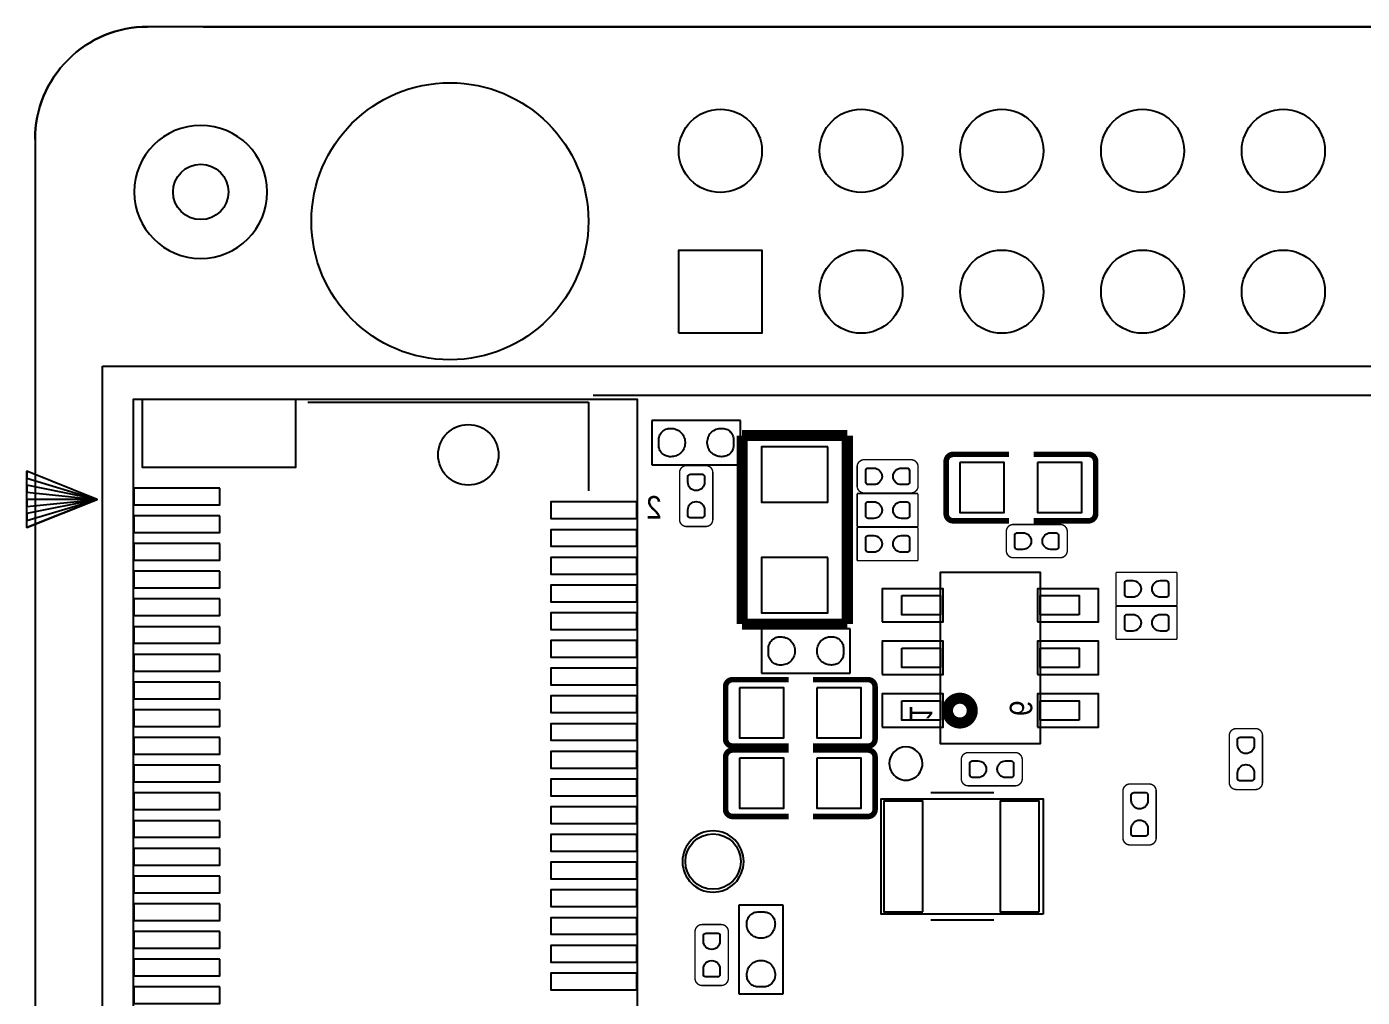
# Model space of a CAD drawing. Extents: x -10 to 106, y -8 to 52.
# Drawn here: x 3.21 to 27.31, y 34.29 to 51.8 of the extents above; entities that cross this region are included whole.
import ezdxf
from ezdxf.enums import TextEntityAlignment as Align

# ---------------------------------------------------------------- set-up
doc = ezdxf.new("R2010")
doc.units = 0
for name, color, linetype in [('BG_OUTLINE', 1, 'CONTINUOUS'), ('PG_ASSEMBLY_BOTTOM', 12, 'CONTINUOUS'), ('PG_SILKSCREEN_BOTTOM', 7, 'CONTINUOUS'), ('PIN_BOTTOM', 240, 'CONTINUOUS')]:
    doc.layers.add(name, color=color, linetype=linetype)

msp = doc.modelspace()

# ---------------------------------------------------------------- linework, layer by layer
at = {"layer": 'BG_OUTLINE'}
for points in [[(55.892979, 51.799693), (5.391302, 51.799693, 0.414215), (3.359302, 49.767693), (3.359302, 10.492003)], [(3.359302, 49.767693, -0.414215), (5.391302, 51.799693)], [(3.359302, 49.767693, -0.414215), (5.391302, 51.799693)]]:
    msp.add_lwpolyline(points, format="xyb", dxfattribs=at)
msp.add_lwpolyline([(55.892979, 51.799693), (5.391302, 51.799693, 0.414215), (3.359302, 49.767693), (3.359302, 10.492003, 0.414203), (4.121302, 9.730003), (4.627194, 9.730003), (4.627194, 3.823513), (4.121302, 3.823513, 0.414217), (3.359302, 3.061513), (3.359302, -2.168296, 0.414215), (5.391302, -4.200296), (90.324483, -4.200296, 0.414215), (92.356483, -2.168296), (92.356483, 49.767693, 0.414215), (90.324483, 51.799693)], format="xyb", close=True, dxfattribs=at)
msp.add_lwpolyline([(6.3913, 51.799693), (45.171385, 51.799693)], dxfattribs=at)
at = {"layer": 'PG_ASSEMBLY_BOTTOM'}
msp.add_lwpolyline([(7.549998, 48.8188, 1), (5.150002, 48.8188, 1)], format="xyb", close=True, dxfattribs=at)
for points in [[(5.930468, 23.075595), (14.229182, 23.075595), (14.229182, 45.075602), (5.129378, 45.075602), (5.129378, 23.075595), (5.930468, 23.075595)], [(16.0909, 44.697599), (14.4907, 44.697599)], [(14.4907, 44.697599), (14.4907, 43.897601)], [(16.0909, 43.897601), (16.0909, 44.697599)], [(14.4907, 43.897601), (16.0909, 43.897601)], [(16.4719, 40.938399), (16.4719, 40.138401)], [(18.0721, 40.938399), (16.4719, 40.938399)], [(18.0721, 40.138401), (18.0721, 40.938399)], [(16.4719, 40.138401), (18.0721, 40.138401)], [(16.859098, 35.953776), (16.059099, 35.953776)], [(16.059099, 35.953776), (16.059099, 34.353576)], [(16.859098, 34.353576), (16.859098, 35.953776)], [(16.059099, 34.353576), (16.859098, 34.353576)]]:
    msp.add_lwpolyline(points, dxfattribs=at)
for points in [[(13.428574, 45.150507), (89.57879, 45.150507), (89.57879, 36.825707), (89.578586, 36.825707, 1.000018), (89.578586, 31.32549), (89.57879, 31.32549), (89.57879, 23.000691), (13.428574, 23.000691)], [(16.147872, 36.73856, 1), (15.043328, 36.73856, 1), (16.147872, 36.73856)]]:
    msp.add_lwpolyline(points, format="xyb", dxfattribs=at)
for points, const_width in [([(16.11884, 44.422822), (18.01876, 44.422822)], 0.199898), ([(16.11884, 41.022778), (16.11884, 44.422822)], 0.199898), ([(18.01876, 44.422822), (18.01876, 41.022778)], 0.199898), ([(19.928891, 44.084189), (20.938287, 44.084189)], 0.1), ([(22.372269, 44.084189), (21.379688, 44.084189)], 0.1), ([(15.463901, 43.882539), (15.117699, 43.882539)], 0.0254), ([(18.195138, 43.861101), (18.195138, 43.514899)], 0.0254), ([(19.168237, 43.988101), (18.322138, 43.988101)], 0.0254), ([(19.295237, 43.514899), (19.295237, 43.861101)], 0.0254), ([(19.801891, 43.957189), (19.801891, 43.012411)], 0.1), ([(22.499269, 43.012411), (22.499269, 43.957189)], 0.1), ([(14.990699, 43.755539), (14.990699, 42.909439)], 0.0254), ([(15.590901, 42.909439), (15.590901, 43.755539)], 0.0254), ([(19.29511, 43.378399), (18.19529, 43.378399)], 0.0254), ([(18.19529, 43.378399), (18.19529, 42.778401)], 0.0254), ([(18.322138, 43.387899), (19.168237, 43.387899)], 0.0254), ([(19.29511, 42.778401), (19.29511, 43.378399)], 0.0254), ([(19.928891, 42.885411), (20.938287, 42.885411)], 0.1), ([(22.372269, 42.885411), (21.379688, 42.885411)], 0.1), ([(15.117699, 42.782439), (15.463901, 42.782439)], 0.0254), ([(18.19529, 42.778401), (19.29511, 42.778401)], 0.0254), ([(19.29511, 42.768799), (18.19529, 42.768799)], 0.0254), ([(18.19529, 42.768799), (18.19529, 42.168801)], 0.0254), ([(19.29511, 42.168801), (19.29511, 42.768799)], 0.0254), ([(20.887563, 42.692701), (20.887563, 42.346499)], 0.0254), ([(21.860662, 42.819701), (21.014563, 42.819701)], 0.0254), ([(21.987662, 42.346499), (21.987662, 42.692701)], 0.0254), ([(18.19529, 42.168801), (19.29511, 42.168801)], 0.0254), ([(21.014563, 42.219499), (21.860662, 42.219499)], 0.0254), ([(23.968735, 41.955999), (22.868915, 41.955999)], 0.0254), ([(22.868915, 41.955999), (22.868915, 41.356001)], 0.0254), ([(23.968735, 41.356001), (23.968735, 41.955999)], 0.0254), ([(23.96871, 41.346399), (22.86889, 41.346399)], 0.0254), ([(22.86889, 41.346399), (22.86889, 40.746401)], 0.0254), ([(22.868915, 41.356001), (23.968735, 41.356001)], 0.0254), ([(23.96871, 40.746401), (23.96871, 41.346399)], 0.0254), ([(18.01876, 41.022778), (16.11884, 41.022778)], 0.199898), ([(22.86889, 40.746401), (23.96871, 40.746401)], 0.0254), ([(15.948711, 40.020189), (16.958107, 40.020189)], 0.1), ([(18.392089, 40.020189), (17.399508, 40.020189)], 0.1), ([(15.821711, 39.893189), (15.821711, 38.948411)], 0.1), ([(18.519089, 38.948411), (18.519089, 39.893189)], 0.1), ([(25.3841, 39.13759), (25.037898, 39.13759)], 0.0254), ([(15.948711, 38.821411), (16.958107, 38.821411)], 0.1), ([(18.392089, 38.821411), (17.399508, 38.821411)], 0.1), ([(24.910898, 39.01059), (24.910898, 38.164491)], 0.0254), ([(25.5111, 38.164491), (25.5111, 39.01059)], 0.0254), ([(15.821711, 38.623189), (15.821711, 37.678411)], 0.1), ([(15.948711, 38.750189), (16.958107, 38.750189)], 0.1), ([(18.392089, 38.750189), (17.399508, 38.750189)], 0.1), ([(18.519089, 37.678411), (18.519089, 38.623189)], 0.1), ([(20.074738, 38.577901), (20.074738, 38.231699)], 0.0254), ([(21.047837, 38.704901), (20.201738, 38.704901)], 0.0254), ([(21.174837, 38.231699), (21.174837, 38.577901)], 0.0254), ([(20.201738, 38.104699), (21.047837, 38.104699)], 0.0254), ([(23.465104, 38.137592), (23.118902, 38.137592)], 0.0254), ([(22.991902, 38.010592), (22.991902, 37.164493)], 0.0254), ([(23.592104, 37.164493), (23.592104, 38.010592)], 0.0254), ([(25.037898, 38.037491), (25.3841, 38.037491)], 0.0254), ([(15.948711, 37.551411), (16.958107, 37.551411)], 0.1), ([(18.392089, 37.551411), (17.399508, 37.551411)], 0.1), ([(23.118902, 37.037493), (23.465104, 37.037493)], 0.0254), ([(15.270099, 35.475037), (15.270099, 34.628938)], 0.0254), ([(15.743301, 35.602037), (15.397099, 35.602037)], 0.0254), ([(15.870301, 34.628938), (15.870301, 35.475037)], 0.0254), ([(15.397099, 34.501938), (15.743301, 34.501938)], 0.0254)]:
    msp.add_lwpolyline(points, dxfattribs=dict(at, const_width=const_width))
for points, const_width in [([(19.928891, 44.084189, 0.414448), (19.801891, 43.957189)], 0.1), ([(22.499269, 43.957189, 0.414448), (22.372269, 44.084189)], 0.1), ([(15.117699, 43.882539, 0.414214), (14.990699, 43.755539)], 0.0254), ([(15.590901, 43.755539, 0.414135), (15.463901, 43.882539)], 0.0254), ([(18.322138, 43.988101, 0.414253), (18.195138, 43.861101)], 0.0254), ([(19.295237, 43.861101, 0.414214), (19.168237, 43.988101)], 0.0254), ([(18.195138, 43.514899, 0.414175), (18.322138, 43.387899)], 0.0254), ([(19.168237, 43.387899, 0.414135), (19.295237, 43.514899)], 0.0254), ([(14.990699, 42.909439, 0.414253), (15.117699, 42.782439)], 0.0254), ([(15.463901, 42.782439, 0.414175), (15.590901, 42.909439)], 0.0254), ([(19.801891, 43.012411, 0.414448), (19.928891, 42.885411)], 0.1), ([(22.372269, 42.885411, 0.414448), (22.499269, 43.012411)], 0.1), ([(21.014563, 42.819701, 0.414253), (20.887563, 42.692701)], 0.0254), ([(21.987662, 42.692701, 0.414214), (21.860662, 42.819701)], 0.0254), ([(20.887563, 42.346499, 0.414175), (21.014563, 42.219499)], 0.0254), ([(21.860662, 42.219499, 0.414135), (21.987662, 42.346499)], 0.0254), ([(15.948711, 40.020189, 0.414448), (15.821711, 39.893189)], 0.1), ([(18.519089, 39.893189, 0.414448), (18.392089, 40.020189)], 0.1), ([(20.27301, 39.461389, 0.999992), (19.825792, 39.461415, 1.000008), (20.27301, 39.461389)], 0.2), ([(25.037898, 39.13759, 0.414214), (24.910898, 39.01059)], 0.0254), ([(25.5111, 39.01059, 0.414135), (25.3841, 39.13759)], 0.0254), ([(15.821711, 38.948411, 0.414448), (15.948711, 38.821411)], 0.1), ([(18.392089, 38.821411, 0.414448), (18.519089, 38.948411)], 0.1), ([(15.948711, 38.750189, 0.414448), (15.821711, 38.623189)], 0.1), ([(18.519089, 38.623189, 0.414448), (18.392089, 38.750189)], 0.1), ([(20.201738, 38.704901, 0.414253), (20.074738, 38.577901)], 0.0254), ([(21.174837, 38.577901, 0.414214), (21.047837, 38.704901)], 0.0254), ([(20.074738, 38.231699, 0.414175), (20.201738, 38.104699)], 0.0254), ([(21.047837, 38.104699, 0.414135), (21.174837, 38.231699)], 0.0254), ([(23.118902, 38.137592, 0.414214), (22.991902, 38.010592)], 0.0254), ([(23.592104, 38.010592, 0.414135), (23.465104, 38.137592)], 0.0254), ([(24.910898, 38.164491, 0.414253), (25.037898, 38.037491)], 0.0254), ([(25.3841, 38.037491, 0.414175), (25.5111, 38.164491)], 0.0254), ([(15.821711, 37.678411, 0.414448), (15.948711, 37.551411)], 0.1), ([(18.392089, 37.551411, 0.414448), (18.519089, 37.678411)], 0.1), ([(22.991902, 37.164493, 0.414253), (23.118902, 37.037493)], 0.0254), ([(23.465104, 37.037493, 0.414175), (23.592104, 37.164493)], 0.0254), ([(15.397099, 35.602037, 0.414175), (15.270099, 35.475037)], 0.0254), ([(15.870301, 35.475037, 0.414253), (15.743301, 35.602037)], 0.0254), ([(15.270099, 34.628938, 0.414135), (15.397099, 34.501938)], 0.0254), ([(15.743301, 34.501938, 0.414214), (15.870301, 34.628938)], 0.0254)]:
    msp.add_lwpolyline(points, format="xyb", dxfattribs=dict(at, const_width=const_width))
for points in [[(19.699402, 41.96141), (21.499398, 41.96141), (21.499398, 38.86139), (19.699402, 38.86139)], [(18.999403, 41.536391), (19.699402, 41.536391), (19.699402, 41.186405), (18.999403, 41.186405)], [(22.199397, 41.186405), (21.499398, 41.186405), (21.499398, 41.536391), (22.199397, 41.536391)], [(18.999403, 40.586406), (19.699402, 40.586406), (19.699402, 40.236394), (18.999403, 40.236394)], [(22.199397, 40.236394), (21.499398, 40.236394), (21.499398, 40.586406), (22.199397, 40.586406)], [(18.999403, 39.636395), (19.699402, 39.636395), (19.699402, 39.286409), (18.999403, 39.286409)], [(22.199397, 39.286409), (21.499398, 39.286409), (21.499398, 39.636395), (22.199397, 39.636395)], [(21.5519, 35.7886), (18.6309, 35.7886), (18.6309, 37.8714), (21.5519, 37.8714)]]:
    msp.add_lwpolyline(points, close=True, dxfattribs=at)
at = {"layer": 'PG_SILKSCREEN_BOTTOM'}
for points in [[(4.57929, 45.675601), (39.428674, 45.675601)], [(39.428674, 22.475596), (4.57929, 22.475596), (4.57929, 45.675601)], [(8.279282, 45.025589), (13.348691, 45.025589)], [(13.348691, 45.025589), (13.348691, 43.425593)], [(3.208884, 42.764888), (4.478884, 43.272888), (3.208884, 43.780888), (3.208884, 43.653888), (4.478884, 43.272888), (3.208884, 43.526888), (3.208884, 43.399888), (4.478884, 43.272888), (3.208884, 43.272888), (3.208884, 43.145888), (4.478884, 43.272888), (3.208884, 43.018888), (3.208884, 42.891888), (4.478884, 43.272888), (3.208884, 42.764888), (3.208884, 43.780888)], [(19.699402, 41.811397), (19.699402, 41.96141), (21.499398, 41.96141), (21.499398, 41.811397)], [(21.499398, 39.011403), (21.499398, 38.86139), (19.699402, 38.86139), (19.699402, 39.011403)], [(20.663205, 37.98001), (19.522389, 37.98001)], [(20.663205, 35.67999), (19.522389, 35.67999)]]:
    msp.add_lwpolyline(points, dxfattribs=at)
msp.add_lwpolyline([(19.375399, 38.5064, 0.999994), (18.775426, 38.506425, 1.000006), (19.375399, 38.5064)], format="xyb", dxfattribs=at)
at = {"layer": 'PIN_BOTTOM'}
for points in [[(14.976475, 46.269707), (14.976475, 47.769704), (16.476472, 47.769704), (16.476472, 46.269707)], [(8.063078, 45.075602), (5.294478, 45.075602), (5.294478, 43.856402), (8.063078, 43.856402)], [(14.808251, 44.551295), (14.832355, 44.552591), (14.856257, 44.551295), (14.880057, 44.548298), (14.903755, 44.542989), (14.926539, 44.535293), (14.948662, 44.525895), (14.969744, 44.514491), (14.989861, 44.501308), (15.008657, 44.486093), (15.026157, 44.469609), (15.041855, 44.451295), (15.05585, 44.431712), (15.067255, 44.408903), (15.076449, 44.385001), (15.083257, 44.360313), (15.088159, 44.335192), (15.090343, 44.309792), (15.090343, 44.284392), (15.088159, 44.258992), (15.083257, 44.233795), (15.076449, 44.209208), (15.067255, 44.185307), (15.05585, 44.162497), (15.042363, 44.142711), (15.027148, 44.124093), (15.010155, 44.1071), (14.991359, 44.091911), (14.971547, 44.078398), (14.950161, 44.066993), (14.928063, 44.057595), (14.905253, 44.050509), (14.881657, 44.045607), (14.857755, 44.043092), (14.833651, 44.042813), (14.811756, 44.042609), (14.790141, 44.044895), (14.768855, 44.049188), (14.748256, 44.055792), (14.728139, 44.064707), (14.709343, 44.075401), (14.691843, 44.088101), (14.675637, 44.102503), (14.660855, 44.118809), (14.648155, 44.13631), (14.637258, 44.155106), (14.628343, 44.174893), (14.621561, 44.195695), (14.617141, 44.217107), (14.614957, 44.238697), (14.614957, 44.355309), (14.616938, 44.376594), (14.621561, 44.397701), (14.628139, 44.418199), (14.63675, 44.437808), (14.647443, 44.456604), (14.659839, 44.474105), (14.674063, 44.490107), (14.690039, 44.50461), (14.707362, 44.51731), (14.725955, 44.528207), (14.745462, 44.537401), (14.765757, 44.544209), (14.786839, 44.548806)], [(15.773349, 44.043905), (15.749245, 44.042609), (15.725343, 44.043905), (15.701543, 44.046902), (15.677845, 44.052211), (15.655061, 44.059907), (15.632938, 44.069305), (15.611856, 44.080709), (15.591739, 44.093892), (15.572943, 44.109107), (15.555443, 44.125591), (15.539745, 44.143905), (15.52575, 44.163488), (15.514345, 44.186297), (15.505151, 44.210199), (15.498343, 44.234887), (15.493441, 44.260008), (15.491257, 44.285408), (15.491257, 44.310808), (15.493441, 44.336208), (15.498343, 44.361405), (15.505151, 44.385992), (15.514345, 44.409893), (15.52575, 44.432703), (15.539237, 44.452489), (15.554452, 44.471107), (15.571445, 44.4881), (15.590241, 44.503289), (15.610053, 44.516802), (15.631439, 44.528207), (15.653537, 44.537605), (15.676347, 44.544691), (15.699943, 44.549593), (15.723845, 44.552108), (15.747949, 44.552387), (15.769844, 44.552591), (15.791459, 44.550305), (15.812745, 44.546012), (15.833344, 44.539408), (15.853461, 44.530493), (15.872257, 44.519799), (15.889757, 44.507099), (15.905963, 44.492697), (15.920745, 44.476391), (15.933445, 44.45889), (15.944342, 44.440094), (15.953257, 44.420307), (15.960039, 44.399505), (15.964459, 44.378093), (15.966643, 44.356503), (15.966643, 44.239891), (15.964662, 44.218606), (15.960039, 44.197499), (15.953461, 44.177001), (15.94485, 44.157392), (15.934157, 44.138596), (15.921761, 44.121095), (15.907537, 44.105093), (15.891561, 44.09059), (15.874238, 44.07789), (15.855645, 44.066993), (15.836138, 44.057799), (15.815843, 44.050991), (15.794761, 44.046394)], [(17.668748, 44.222797), (16.468852, 44.222797), (16.468852, 43.222799), (17.668748, 43.222799)], [(20.050582, 43.934799), (20.050582, 43.034801), (20.850581, 43.034801), (20.850581, 43.934799)], [(21.450579, 43.934799), (21.450579, 43.034801), (22.250578, 43.034801), (22.250578, 43.934799)], [(6.691782, 43.475491), (5.141773, 43.475491), (5.141773, 43.175492), (6.691782, 43.175492)], [(14.216786, 43.225606), (12.666777, 43.225606), (12.666777, 42.925606), (14.216786, 42.925606)], [(6.691782, 42.975594), (5.141773, 42.975594), (5.141773, 42.675594), (6.691782, 42.675594)], [(14.216786, 42.725708), (12.666777, 42.725708), (12.666777, 42.425709), (14.216786, 42.425709)], [(6.691782, 42.475493), (5.141773, 42.475493), (5.141773, 42.175494), (6.691782, 42.175494)], [(14.216786, 42.225608), (12.666777, 42.225608), (12.666777, 41.925608), (14.216786, 41.925608)], [(17.668748, 42.222801), (16.468852, 42.222801), (16.468852, 41.222803), (17.668748, 41.222803)], [(6.691782, 41.975595), (5.141773, 41.975595), (5.141773, 41.675596), (6.691782, 41.675596)], [(14.216786, 41.72571), (12.666777, 41.72571), (12.666777, 41.425711), (14.216786, 41.425711)], [(6.691782, 41.475495), (5.141773, 41.475495), (5.141773, 41.175495), (6.691782, 41.175495)], [(18.649404, 41.061411), (19.749402, 41.061411), (19.749402, 41.66141), (18.649404, 41.66141)], [(21.449398, 41.061411), (22.549396, 41.061411), (22.549396, 41.66141), (21.449398, 41.66141)], [(14.216786, 41.22561), (12.666777, 41.22561), (12.666777, 40.92561), (14.216786, 40.92561)], [(6.691782, 40.975597), (5.141773, 40.975597), (5.141773, 40.675598), (6.691782, 40.675598)], [(16.789451, 40.792095), (16.813555, 40.793391), (16.837457, 40.792095), (16.861257, 40.789098), (16.884955, 40.783789), (16.907739, 40.776093), (16.929862, 40.766695), (16.950944, 40.755291), (16.971061, 40.742108), (16.989857, 40.726893), (17.007357, 40.710409), (17.023055, 40.692095), (17.03705, 40.672512), (17.048455, 40.649703), (17.057649, 40.625801), (17.064457, 40.601113), (17.069359, 40.575992), (17.071543, 40.550592), (17.071543, 40.525192), (17.069359, 40.499792), (17.064457, 40.474595), (17.057649, 40.450008), (17.048455, 40.426107), (17.03705, 40.403297), (17.023563, 40.383511), (17.008348, 40.364893), (16.991355, 40.3479), (16.972559, 40.332711), (16.952747, 40.319198), (16.931361, 40.307793), (16.909263, 40.298395), (16.886453, 40.291309), (16.862857, 40.286407), (16.838955, 40.283892), (16.814851, 40.283613), (16.792956, 40.283409), (16.771341, 40.285695), (16.750055, 40.289988), (16.729456, 40.296592), (16.709339, 40.305507), (16.690543, 40.316201), (16.673043, 40.328901), (16.656837, 40.343303), (16.642055, 40.359609), (16.629355, 40.37711), (16.618458, 40.395906), (16.609543, 40.415693), (16.602761, 40.436495), (16.598341, 40.457907), (16.596157, 40.479497), (16.596157, 40.596109), (16.598138, 40.617394), (16.602761, 40.638501), (16.609339, 40.658999), (16.61795, 40.678608), (16.628643, 40.697404), (16.641039, 40.714905), (16.655263, 40.730907), (16.671239, 40.74541), (16.688562, 40.75811), (16.707155, 40.769007), (16.726662, 40.778201), (16.746957, 40.785009), (16.768039, 40.789606)], [(17.754549, 40.284705), (17.730445, 40.283409), (17.706543, 40.284705), (17.682743, 40.287702), (17.659045, 40.293011), (17.636261, 40.300707), (17.614138, 40.310105), (17.593056, 40.321509), (17.572939, 40.334692), (17.554143, 40.349907), (17.536643, 40.366391), (17.520945, 40.384705), (17.50695, 40.404288), (17.495545, 40.427097), (17.486351, 40.450999), (17.479543, 40.475687), (17.474641, 40.500808), (17.472457, 40.526208), (17.472457, 40.551608), (17.474641, 40.577008), (17.479543, 40.602205), (17.486351, 40.626792), (17.495545, 40.650693), (17.50695, 40.673503), (17.520437, 40.693289), (17.535652, 40.711907), (17.552645, 40.7289), (17.571441, 40.744089), (17.591253, 40.757602), (17.612639, 40.769007), (17.634737, 40.778405), (17.657547, 40.785491), (17.681143, 40.790393), (17.705045, 40.792908), (17.729149, 40.793187), (17.751044, 40.793391), (17.772659, 40.791105), (17.793945, 40.786812), (17.814544, 40.780208), (17.834661, 40.771293), (17.853457, 40.760599), (17.870957, 40.747899), (17.887163, 40.733497), (17.901945, 40.717191), (17.914645, 40.69969), (17.925542, 40.680894), (17.934457, 40.661107), (17.941239, 40.640305), (17.945659, 40.618893), (17.947843, 40.597303), (17.947843, 40.480691), (17.945862, 40.459406), (17.941239, 40.438299), (17.934661, 40.417801), (17.92605, 40.398192), (17.915357, 40.379396), (17.902961, 40.361895), (17.888737, 40.345893), (17.872761, 40.33139), (17.855438, 40.31869), (17.836845, 40.307793), (17.817338, 40.298599), (17.797043, 40.291791), (17.775961, 40.287194)], [(14.216786, 40.725687), (12.666777, 40.725687), (12.666777, 40.425687), (14.216786, 40.425687)], [(18.649404, 40.111401), (19.749402, 40.111401), (19.749402, 40.711399), (18.649404, 40.711399)], [(21.449398, 40.111401), (22.549396, 40.111401), (22.549396, 40.711399), (21.449398, 40.711399)], [(6.691782, 40.475497), (5.141773, 40.475497), (5.141773, 40.175497), (6.691782, 40.175497)], [(14.216786, 40.225586), (12.666777, 40.225586), (12.666777, 39.925587), (14.216786, 39.925587)], [(6.691782, 39.975701), (5.141773, 39.975701), (5.141773, 39.675702), (6.691782, 39.675702)], [(16.070402, 39.870799), (16.070402, 38.970801), (16.870401, 38.970801), (16.870401, 39.870799)], [(17.470399, 39.870799), (17.470399, 38.970801), (18.270398, 38.970801), (18.270398, 39.870799)], [(14.216786, 39.725689), (12.666777, 39.725689), (12.666777, 39.42569), (14.216786, 39.42569)], [(18.649404, 39.16139), (19.749402, 39.16139), (19.749402, 39.761389), (18.649404, 39.761389)], [(21.449398, 39.16139), (22.549396, 39.16139), (22.549396, 39.761389), (21.449398, 39.761389)], [(6.691782, 39.475499), (5.141773, 39.475499), (5.141773, 39.1755), (6.691782, 39.1755)], [(14.216786, 39.225588), (12.666777, 39.225588), (12.666777, 38.925589), (14.216786, 38.925589)], [(6.691782, 38.975703), (5.141773, 38.975703), (5.141773, 38.675704), (6.691782, 38.675704)], [(14.216786, 38.725691), (12.666777, 38.725691), (12.666777, 38.425691), (14.216786, 38.425691)], [(16.070402, 38.600799), (16.070402, 37.700801), (16.870401, 37.700801), (16.870401, 38.600799)], [(17.470399, 38.600799), (17.470399, 37.700801), (18.270398, 37.700801), (18.270398, 38.600799)], [(6.691782, 38.475501), (5.141773, 38.475501), (5.141773, 38.175502), (6.691782, 38.175502)], [(14.216786, 38.22559), (12.666777, 38.22559), (12.666777, 37.925591), (14.216786, 37.925591)], [(6.691782, 37.975705), (5.141773, 37.975705), (5.141773, 37.675706), (6.691782, 37.675706)], [(14.216786, 37.725693), (12.666777, 37.725693), (12.666777, 37.425694), (14.216786, 37.425694)], [(19.379184, 35.830485), (19.379184, 37.82949), (18.678195, 37.82949), (18.678195, 35.830485)], [(21.479205, 35.830485), (21.479205, 37.82949), (20.778216, 37.82949), (20.778216, 35.830485)], [(6.691782, 37.475503), (5.141773, 37.475503), (5.141773, 37.175503), (6.691782, 37.175503)], [(14.216786, 37.225592), (12.666777, 37.225592), (12.666777, 36.925593), (14.216786, 36.925593)], [(6.691782, 36.975707), (5.141773, 36.975707), (5.141773, 36.675708), (6.691782, 36.675708)], [(14.216786, 36.725695), (12.666777, 36.725695), (12.666777, 36.425695), (14.216786, 36.425695)], [(6.691782, 36.475505), (5.141773, 36.475505), (5.141773, 36.175506), (6.691782, 36.175506)], [(14.216786, 36.225594), (12.666777, 36.225594), (12.666777, 35.925595), (14.216786, 35.925595)], [(6.691782, 35.975709), (5.141773, 35.975709), (5.141773, 35.67571), (6.691782, 35.67571)], [(14.216786, 35.725697), (12.666777, 35.725697), (12.666777, 35.425697), (14.216786, 35.425697)], [(16.712794, 35.636225), (16.714089, 35.612121), (16.712794, 35.588219), (16.709796, 35.56442), (16.704488, 35.540721), (16.696792, 35.517938), (16.687394, 35.495814), (16.675989, 35.474732), (16.662806, 35.454615), (16.647592, 35.435819), (16.631107, 35.418319), (16.612794, 35.402622), (16.59321, 35.388626), (16.570401, 35.377222), (16.5465, 35.368027), (16.521811, 35.36122), (16.49669, 35.356317), (16.47129, 35.354133), (16.44589, 35.354133), (16.42049, 35.356317), (16.395294, 35.36122), (16.370706, 35.368027), (16.346805, 35.377222), (16.323996, 35.388626), (16.304209, 35.402114), (16.285591, 35.417328), (16.268598, 35.434321), (16.253409, 35.453117), (16.239896, 35.472929), (16.228492, 35.494316), (16.219094, 35.516414), (16.212007, 35.539223), (16.207105, 35.562819), (16.20459, 35.586721), (16.204311, 35.610825), (16.204108, 35.63272), (16.206394, 35.654336), (16.210686, 35.675621), (16.21729, 35.69622), (16.226206, 35.716337), (16.236899, 35.735133), (16.249599, 35.752634), (16.264001, 35.768839), (16.280308, 35.783622), (16.297808, 35.796322), (16.316604, 35.807218), (16.336391, 35.816134), (16.357194, 35.822915), (16.378606, 35.827335), (16.400196, 35.829519), (16.516807, 35.829519), (16.538092, 35.827538), (16.5592, 35.822915), (16.579698, 35.816337), (16.599306, 35.807726), (16.618102, 35.797033), (16.635603, 35.784638), (16.651605, 35.770414), (16.666108, 35.754437), (16.678808, 35.737114), (16.689705, 35.718521), (16.6989, 35.699014), (16.705707, 35.67872), (16.710304, 35.657638)], [(6.691782, 35.475507), (5.141773, 35.475507), (5.141773, 35.175507), (6.691782, 35.175507)], [(14.216786, 35.225596), (12.666777, 35.225596), (12.666777, 34.925597), (14.216786, 34.925597)], [(6.691782, 34.975686), (5.141773, 34.975686), (5.141773, 34.675686), (6.691782, 34.675686)], [(16.205403, 34.671127), (16.204108, 34.695232), (16.205403, 34.719133), (16.2084, 34.742933), (16.213709, 34.766631), (16.221405, 34.789415), (16.230803, 34.811538), (16.242208, 34.83262), (16.25539, 34.852737), (16.270605, 34.871533), (16.28709, 34.889034), (16.305403, 34.904731), (16.324986, 34.918726), (16.347796, 34.930131), (16.371697, 34.939326), (16.396386, 34.946133), (16.421506, 34.951035), (16.446906, 34.953219), (16.472306, 34.953219), (16.497706, 34.951035), (16.522903, 34.946133), (16.54749, 34.939326), (16.571392, 34.930131), (16.594201, 34.918726), (16.613988, 34.905239), (16.632606, 34.890024), (16.649598, 34.873032), (16.664788, 34.854236), (16.6783, 34.834424), (16.689705, 34.813037), (16.699103, 34.790939), (16.70619, 34.76813), (16.711092, 34.744533), (16.713606, 34.720632), (16.713886, 34.696527), (16.714089, 34.674632), (16.711803, 34.653017), (16.70751, 34.631732), (16.700906, 34.611132), (16.691991, 34.591015), (16.681298, 34.572219), (16.668598, 34.554719), (16.654196, 34.538514), (16.637889, 34.523731), (16.620388, 34.511031), (16.601592, 34.500134), (16.581806, 34.491219), (16.561003, 34.484437), (16.539591, 34.480017), (16.518001, 34.477833), (16.40139, 34.477833), (16.380104, 34.479814), (16.358997, 34.484437), (16.338499, 34.491016), (16.31889, 34.499626), (16.300094, 34.51032), (16.282594, 34.522715), (16.266592, 34.536939), (16.252088, 34.552915), (16.239388, 34.570238), (16.228492, 34.588831), (16.219297, 34.608338), (16.21249, 34.628633), (16.207892, 34.649715)], [(14.216786, 34.725699), (12.666777, 34.725699), (12.666777, 34.4257), (14.216786, 34.4257)], [(6.691782, 34.475509), (5.141773, 34.475509), (5.141773, 34.175509), (6.691782, 34.175509)]]:
    msp.add_lwpolyline(points, close=True, dxfattribs=at)
for points in [[(15.140813, 43.582361), (15.140813, 43.683961, -0.376179), (15.189302, 43.726456), (15.405202, 43.726456, -0.366154), (15.44099, 43.683961), (15.44099, 43.582361, -0.999013)], [(18.495035, 43.53781), (18.393435, 43.53781, -0.376179), (18.350941, 43.586298), (18.350941, 43.802198, -0.366154), (18.393435, 43.837987), (18.495035, 43.837987, -0.999013)], [(18.99506, 43.837987), (19.09666, 43.837987, -0.376179), (19.139154, 43.789498), (19.139154, 43.573598, -0.366154), (19.09666, 43.53781), (18.99506, 43.53781, -0.999013)], [(15.44099, 43.082337), (15.44099, 42.980737, -0.376179), (15.392502, 42.938243), (15.176602, 42.938243, -0.366154), (15.140813, 42.980737), (15.140813, 43.082337, -0.999013)], [(18.495188, 42.928311), (18.393588, 42.928311, -0.376179), (18.351094, 42.9768), (18.351094, 43.1927, -0.366154), (18.393588, 43.228489), (18.495188, 43.228489, -0.999013)], [(18.995212, 43.228489), (19.096812, 43.228489, -0.376179), (19.139306, 43.18), (19.139306, 42.9641, -0.366154), (19.096812, 42.928311), (18.995212, 42.928311, -0.999013)], [(21.187461, 42.36941), (21.085861, 42.36941, -0.376179), (21.043367, 42.417898), (21.043367, 42.633798, -0.366154), (21.085861, 42.669587), (21.187461, 42.669587, -0.999013)], [(21.687485, 42.669587), (21.789085, 42.669587, -0.376179), (21.831579, 42.621098), (21.831579, 42.405198, -0.366154), (21.789085, 42.36941), (21.687485, 42.36941, -0.999013)], [(18.495188, 42.318711), (18.393588, 42.318711, -0.376179), (18.351094, 42.3672), (18.351094, 42.5831, -0.366154), (18.393588, 42.618889), (18.495188, 42.618889, -0.999013)], [(18.995212, 42.618889), (19.096812, 42.618889, -0.376179), (19.139306, 42.5704), (19.139306, 42.3545, -0.366154), (19.096812, 42.318711), (18.995212, 42.318711, -0.999013)], [(23.168813, 41.505911), (23.067213, 41.505911, -0.376179), (23.024719, 41.5544), (23.024719, 41.7703, -0.366154), (23.067213, 41.806089), (23.168813, 41.806089, -0.999013)], [(23.668838, 41.806089), (23.770438, 41.806089, -0.376179), (23.812932, 41.7576), (23.812932, 41.5417, -0.366154), (23.770438, 41.505911), (23.668838, 41.505911, -0.999013)], [(23.168788, 40.896311), (23.067188, 40.896311, -0.376179), (23.024694, 40.9448), (23.024694, 41.1607, -0.366154), (23.067188, 41.196489), (23.168788, 41.196489, -0.999013)], [(23.668812, 41.196489), (23.770412, 41.196489, -0.376179), (23.812906, 41.148), (23.812906, 40.9321, -0.366154), (23.770412, 40.896311), (23.668812, 40.896311, -0.999013)], [(25.061012, 38.837413), (25.061012, 38.939013, -0.376179), (25.1095, 38.981507), (25.3254, 38.981507, -0.366154), (25.361189, 38.939013), (25.361189, 38.837413, -0.999013)], [(20.374635, 38.25461), (20.273035, 38.25461, -0.376179), (20.230541, 38.303098), (20.230541, 38.518998, -0.366154), (20.273035, 38.554787), (20.374635, 38.554787, -0.999013)], [(20.87466, 38.554787), (20.97626, 38.554787, -0.376179), (21.018754, 38.506298), (21.018754, 38.290398, -0.366154), (20.97626, 38.25461), (20.87466, 38.25461, -0.999013)], [(25.361189, 38.337388), (25.361189, 38.235788, -0.376179), (25.3127, 38.193294), (25.0968, 38.193294, -0.366154), (25.061012, 38.235788), (25.061012, 38.337388, -0.999013)], [(23.142016, 37.837415), (23.142016, 37.939015, -0.376179), (23.190505, 37.981509), (23.406405, 37.981509, -0.366154), (23.442193, 37.939015), (23.442193, 37.837415, -0.999013)], [(23.442193, 37.33739), (23.442193, 37.23579, -0.376179), (23.393705, 37.193296), (23.177805, 37.193296, -0.366154), (23.142016, 37.23579), (23.142016, 37.33739, -0.999013)], [(15.42001, 35.302139), (15.42001, 35.403739, -0.376179), (15.468498, 35.446233), (15.684398, 35.446233, -0.366154), (15.720187, 35.403739), (15.720187, 35.302139, -0.999013)], [(15.720187, 34.802115), (15.720187, 34.700515, -0.376179), (15.671698, 34.658021), (15.455798, 34.658021, -0.366154), (15.42001, 34.700515), (15.42001, 34.802115, -0.999013)]]:
    msp.add_lwpolyline(points, format="xyb", close=True, dxfattribs=at)
for centre, radius in [((10.846511, 48.289718), 2.499347), ((15.726486, 49.559718), 0.749999), ((18.266486, 49.559718), 0.749999), ((20.806486, 49.559718), 0.749999), ((23.346486, 49.559718), 0.749999), ((25.886486, 49.559718), 0.749999), ((6.35, 48.8188), 0.499999), ((18.266486, 47.019718), 0.749999), ((20.806486, 47.019718), 0.749999), ((23.346486, 47.019718), 0.749999), ((25.886486, 47.019718), 0.749999), ((11.178667, 44.075604), 0.5461), ((15.5956, 36.73856), 0.499999)]:
    msp.add_circle(centre, radius, dxfattribs=at)

# ---------------------------------------------------------------- texts
at = {"layer": 'PG_ASSEMBLY_BOTTOM', "text_generation_flag": 2, "width": 0.9375}
for s, p in [('1', (19.144894, 39.270889)), ('6', (20.949412, 39.361389))]:
    msp.add_text(s, height=0.4064, rotation=270, dxfattribs=at).set_placement(p)
at = {"layer": 'PG_SILKSCREEN_BOTTOM', "text_generation_flag": 2, "width": 0.9375}
msp.add_text('2', height=0.4064, dxfattribs=at).set_placement((14.5288, 42.926), align=Align.CENTER)

doc.saveas('drawing.dxf')
